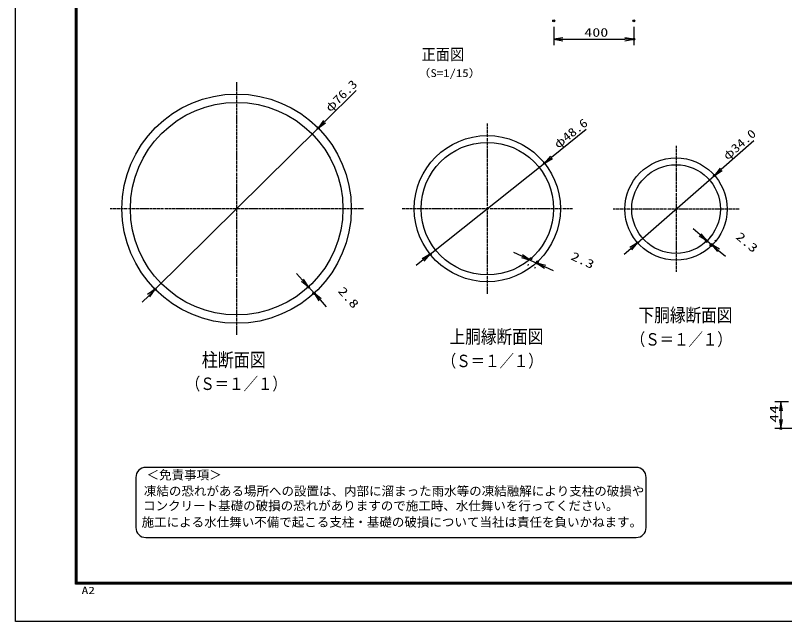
# Model space of a CAD drawing. Units: millimetres, scale not verified. Extents: x -4455 to 4455, y -3150 to 3150.
# Drawn here: x -4455 to -618, y -3150 to -125 of the extents above; entities that cross this region are included whole.
import ezdxf
from ezdxf.enums import TextEntityAlignment as Align

# ---------------------------------------------------------------- set-up
doc = ezdxf.new("R2010")
doc.units = ezdxf.units.MM
doc.header["$LTSCALE"] = 20
doc.header["$PDMODE"] = 32
doc.header["$PDSIZE"] = 10
doc.linetypes.add('USER3', pattern=[0.906, 0.591, -0.118, 0.079, -0.118])
for name, color, linetype, lineweight in [('0-1_1', 7, 'Continuous', 25), ('0-2_0', 7, 'Continuous', 25), ('0-4_EXTCNT-L', 2, 'Continuous', 25), ('0-5_DEFPOINTS', 7, 'Continuous', 25), ('0-6_CENTLN-L', 2, 'USER3', 25), ('0-7_WAKU', 7, 'Continuous', 25), ('0-9_D-TTL-TXT', 2, 'Continuous', 25)]:
    doc.layers.add(name, color=color, linetype=linetype, lineweight=lineweight)
doc.styles.add('ＭＳ ゴシック', font='')
doc.styles.get('ＭＳ ゴシック').set_extended_font_data('MS Gothic')

# ---------------------------------------------------------------- blocks, each defined once
blk = doc.blocks.new('DARROWS')
at = {"layer": '0-2_0', "color": 2}
blk.add_line((0, 0), (-19.982, 0), dxfattribs=at)
blk.add_lwpolyline([(-20, -3.333), (0, 0), (-20, 3.333)], dxfattribs=at)

msp = doc.modelspace()

# ---------------------------------------------------------------- linework, layer by layer
at = {"layer": '0-2_0', "color": 2}
for p, q in [((-772.61, -751.91), (-934.43, -893.85)), ((-1351.65, -1259.84), (-968.25, -923.53)), ((-1040.07, -1220.21), (-1074.44, -1191.15)), ((-1005.71, -1249.26), (-982.3, -1269.05)), ((-1385.48, -1289.51), (-1419.31, -1319.19)), ((-947.93, -1298.1), (-913.56, -1327.15)), ((-1928.33, -1327.26), (-1969.26, -1308.55)), ((-1887.41, -1345.98), (-1853.77, -1361.36)), ((-1812.85, -1380.07), (-1771.93, -1398.79)), ((-3023.12, -1446.73), (-3053.01, -1413.1)), ((-2993.22, -1480.37), (-2965.32, -1511.76)), ((-2935.43, -1545.4), (-2905.53, -1579.03))]:
    msp.add_line(p, q, dxfattribs=at)
at = {"layer": '0-2_0', "color": 1}
for p, q in [((-989.4, -1229.96), (-986.34, -1226.35)), ((-965.99, -1249.75), (-962.93, -1246.13)), ((-1896.8, -1366.51), (-1899.89, -1373.26)), ((-1863.17, -1381.9), (-1866.25, -1388.64)), ((-2971.45, -1461.02), (-2970.8, -1460.44)), ((-2943.55, -1492.41), (-2942.9, -1491.83))]:
    msp.add_line(p, q, dxfattribs=at)
at = {"layer": '0-2_0'}
for centre, radius in [((-2101.16, -1089.81), 364.5), ((-2101.16, -1089.81), 330.5), ((-1159.95, -1091.68), 255), ((-1159.95, -1091.68), 221)]:
    msp.add_circle(centre, radius, dxfattribs=at)
at = {"layer": '0-4_EXTCNT-L', "color": 1}
for p, q in [((-1770.1, -182.91), (-1770.1, -274.15)), ((-1370.1, -182.91), (-1370.1, -274.15)), ((-599.2, -2054.15), (-667, -2054.15)), ((-522, -2186.15), (-667, -2186.15))]:
    msp.add_line(p, q, dxfattribs=at)
at = {"layer": '0-4_EXTCNT-L'}
for p, q in [((-1725.1, -244.15), (-1415.1, -244.15)), ((-637, -2099.15), (-637, -2141.15))]:
    msp.add_line(p, q, dxfattribs=at)
at = {"layer": '0-4_EXTCNT-L', "color": 7}
for radius in [572, 530]:
    msp.add_circle((-3351.52, -1089.81), radius, dxfattribs=at)
at = {"layer": '0-5_DEFPOINTS'}
for p in [(-1770.1, -152.91), (-1370.1, -152.91), (-1370.1, -244.15), (-2944.96, -687.44), (-1816.43, -862.24), (-968.25, -923.53), (-1351.65, -1259.84), (-1008.76, -1252.87), (-982.3, -1269.05), (-985.35, -1272.66), (-2385.9, -1317.38), (-1884.33, -1339.23), (-1853.77, -1361.36), (-1850.69, -1354.61), (-3758.07, -1492.17), (-2993.87, -1480.95), (-2965.97, -1512.34), (-2965.32, -1511.76), (-637, -2186.15)]:
    msp.add_point(p, dxfattribs=at)
at = {"layer": '0-6_CENTLN-L'}
for p, q in [((-3351.52, -457.81), (-3351.52, -1721.81)), ((-2101.16, -665.31), (-2101.16, -1514.31)), ((-1159.95, -776.68), (-1159.95, -1406.68)), ((-2719.52, -1089.81), (-3983.52, -1089.81)), ((-1676.66, -1089.81), (-2525.66, -1089.81)), ((-844.95, -1091.68), (-1474.95, -1091.68))]:
    msp.add_line(p, q, dxfattribs=at)
at = {"layer": '0-6_CENTLN-L', "linetype": 'Continuous'}
for p, q in [((-2755.19, -499.63), (-2912.98, -655.79)), ((-3758.07, -1492.17), (-2944.96, -687.44)), ((-1607.86, -695.54), (-1781.28, -834.14)), ((-2385.9, -1317.38), (-1816.43, -862.24)), ((-2421.05, -1345.47), (-2456.2, -1373.57)), ((-3790.06, -1523.83), (-3822.04, -1555.48))]:
    msp.add_line(p, q, dxfattribs=at)
at = {"layer": '0-7_WAKU', "color": 3}
msp.add_lwpolyline([(-4455, 3150), (4455, 3150), (4455, -3150), (-4455, -3150)], close=True, dxfattribs=at)
at = {"layer": '0-7_WAKU'}
for points in [[(-4155, 2962.5), (4155, 2962.5), (4155, -2962.5), (-4155, -2962.5)], [(-4153.13, 2960.62), (4153.12, 2960.62), (4153.12, -2960.63), (-4153.13, -2960.63)], [(-4151.25, 2958.75), (4151.25, 2958.75), (4151.25, -2958.75), (-4151.25, -2958.75)], [(-4149.38, 2956.87), (4149.37, 2956.87), (4149.37, -2956.88), (-4149.38, -2956.88)], [(-4147.5, 2955), (4147.5, 2955), (4147.5, -2955), (-4147.5, -2955)]]:
    msp.add_lwpolyline(points, close=True, dxfattribs=at)
at = {"layer": '0-9_D-TTL-TXT'}
for p, q in [((-1358.81, -2380.42), (-3804.36, -2380.42)), ((-3854.36, -2430.42), (-3854.36, -2680.42)), ((-1308.81, -2680.42), (-1308.81, -2430.42)), ((-3804.36, -2730.42), (-1358.81, -2730.42))]:
    msp.add_line(p, q, dxfattribs=at)
for centre, start, end in [((-3804.36, -2430.42), 90, 180), ((-1358.81, -2430.42), 0, 90), ((-3804.36, -2680.42), 180, 270), ((-1358.81, -2680.42), 270, 0)]:
    msp.add_arc(centre, 50, start, end, dxfattribs=at)

# ---------------------------------------------------------------- block references
at = {"layer": '0-2_0', "xscale": 2.25, "yscale": 2.25}
for p, rotation in [((-968.25, -923.53), 221.25661), ((-1005.71, -1249.26), 319.7908), ((-1351.65, -1259.84), 41.25661), ((-982.3, -1269.05), 139.7908), ((-1887.41, -1345.98), 335.42417), ((-1853.77, -1361.36), 155.42417), ((-2993.22, -1480.37), 311.63077), ((-2965.32, -1511.76), 131.63077)]:
    msp.add_blockref('DARROWS', p, dxfattribs=dict(at, rotation=rotation))
at = {"layer": '0-4_EXTCNT-L', "xscale": 2.25, "yscale": 2.25}
for p, rotation in [((-1770.1, -244.15), 180), ((-637, -2054.15), 90), ((-637, -2186.15), 270)]:
    msp.add_blockref('DARROWS', p, dxfattribs=dict(at, rotation=rotation))
msp.add_blockref('DARROWS', (-1370.1, -244.15), dxfattribs=at)
at = {"layer": '0-6_CENTLN-L', "xscale": 2.25, "yscale": 2.25}
for p, rotation in [((-2944.96, -687.44), 224.70319), ((-1816.43, -862.24), 218.63305), ((-2385.9, -1317.38), 38.63305), ((-3758.07, -1492.17), 44.70319)]:
    msp.add_blockref('DARROWS', p, dxfattribs=dict(at, rotation=rotation))

# ---------------------------------------------------------------- texts
at = {"layer": '0-1_1', "color": 4, "style": 'ＭＳ ゴシック'}
for s, height, width, p in [('正面図', 57.73, 0.9, (-2429.39, -366.43)), ('（S=1/15）', 38.85, 1.2, (-2448.3, -444.55)), ('下胴縁断面図', 67.26, 0.85, (-1346.66, -1674.54)), ('上胴縁断面図', 67.26, 0.85, (-2289.34, -1782.05)), ('（Ｓ＝１／１）', 62.02, 0.85, (-1385.44, -1791.43)), ('柱断面図', 68.93, 0.85, (-3525.64, -1899.24)), ('（Ｓ＝１／１）', 62.02, 0.85, (-2328.12, -1898.94)), ('（Ｓ＝１／１）', 62.02, 0.85, (-3604.64, -2012.92))]:
    msp.add_text(s, height=height, dxfattribs=dict(at, width=width)).set_placement(p, align=Align.BOTTOM_LEFT)
at = {"layer": '0-2_0', "color": 3, "style": 'ＭＳ ゴシック'}
for s, rotation, width, p in [('φ34.0', 41.257, 1.2, (-894.41, -859.86)), ('2.3', 319.791, 1.35, (-873.89, -1245.37)), ('2.3', 335.424, 1.35, (-1693.87, -1353.64)), ('2.8', 311.631, 1.35, (-2858.69, -1511.44))]:
    msp.add_text(s, height=43.26, rotation=rotation, dxfattribs=dict(at, width=width)).set_placement(p, align=Align.BOTTOM_LEFT)
at = {"layer": '0-4_EXTCNT-L', "color": 3, "style": 'ＭＳ ゴシック', "width": 1.35}
msp.add_text('400', height=43.26, dxfattribs=at).set_placement((-1617.35, -244.98), align=Align.BOTTOM_LEFT)
at = {"layer": '0-4_EXTCNT-L', "color": 3, "style": 'ＭＳ ゴシック', "width": 1.5}
msp.add_text('44', height=43.26, rotation=90, dxfattribs=at).set_placement((-636.17, -2157.65), align=Align.BOTTOM_LEFT)
at = {"layer": '0-6_CENTLN-L', "color": 3, "style": 'ＭＳ ゴシック', "width": 1.2}
for s, rotation, p in [('φ76.3', 44.703, (-2875.08, -619.45)), ('φ48.6', 38.633, (-1739.75, -802.01))]:
    msp.add_text(s, height=43.26, rotation=rotation, dxfattribs=at).set_placement(p, align=Align.BOTTOM_LEFT)
at = {"layer": '0-7_WAKU', "style": 'ＭＳ ゴシック', "width": 1.35}
msp.add_text('A2', height=36.08, dxfattribs=at).set_placement((-4124.6, -3022.88), align=Align.BOTTOM_LEFT)
at = {"layer": '0-9_D-TTL-TXT', "color": 7, "style": 'ＭＳ ゴシック'}
for s, p in [('＜免責事項＞ \u3000\u3000', (-3800.65, -2454.59)), ('凍結の恐れがある場所への設置は、内部に溜まった雨水等の凍結融解により支柱の破損や', (-3814.18, -2535.09)), ('コンクリート基礎の破損の恐れがありますので施工時、水仕舞いを行ってください。', (-3818.29, -2608.51)), ('施工による水仕舞い不備で起こる支柱・基礎の破損について当社は責任を負いかねます。 ', (-3825.28, -2690.01))]:
    msp.add_text(s, height=45.75, dxfattribs=at).set_placement(p, align=Align.BOTTOM_LEFT)

doc.saveas('drawing.dxf')
